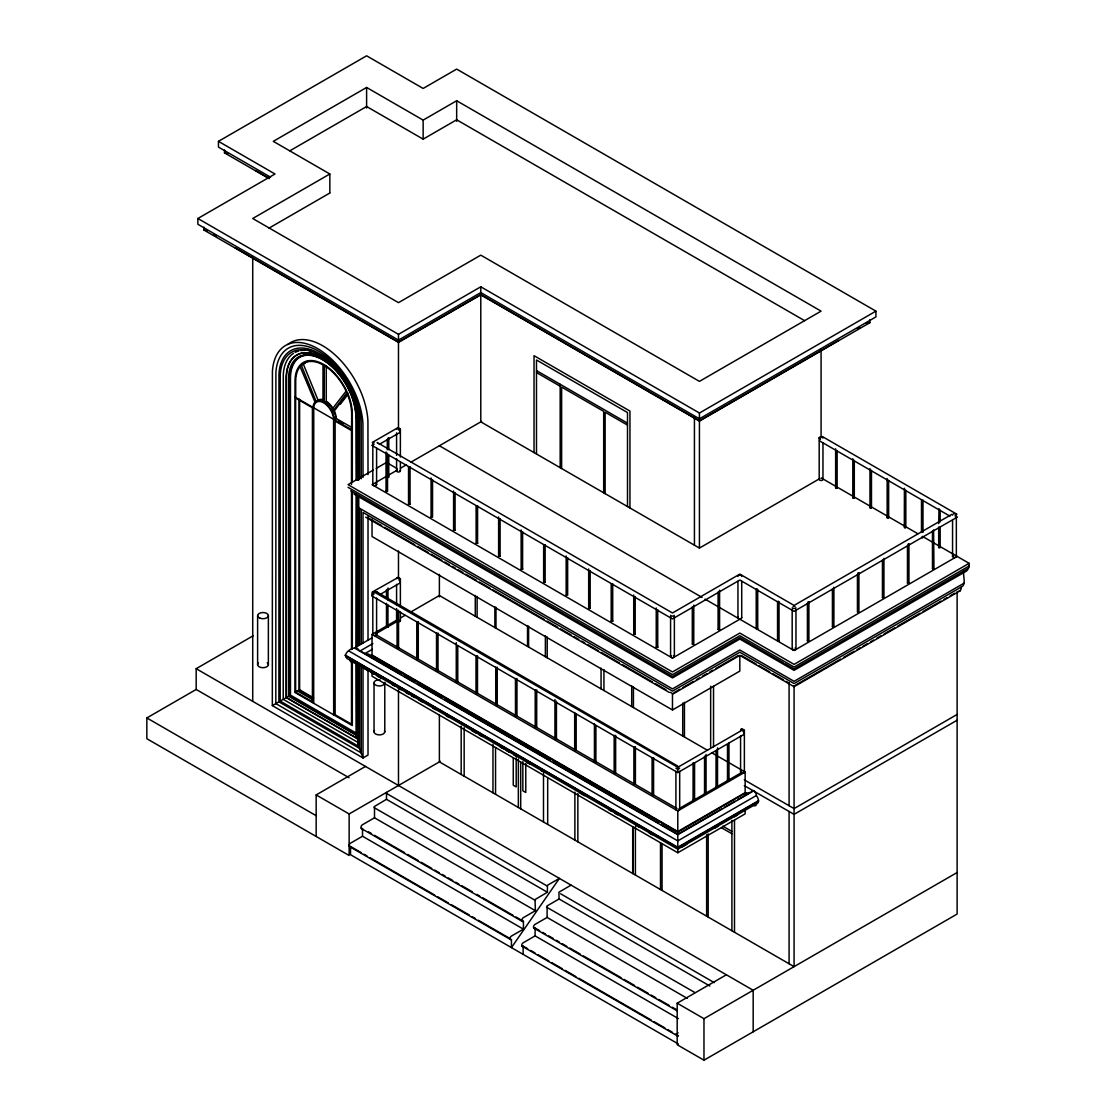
<?xml version="1.0" encoding="UTF-8"?>
<svg xmlns="http://www.w3.org/2000/svg" width="1116" height="1116" viewBox="0 0 1116 1116"><rect width="100%" height="100%" fill="white"/><g stroke="black" fill="none" stroke-linecap="round" stroke-linejoin="round"><path stroke-width="1.5" d="M396.975 428.656C398.049 426.424 401.397 430.888 399.974 432.408L379.189 444.419M751.347 791.844A4.073 2.358 60 0 1 753.816 790.798A4.004 2.302 60 0 1 756.369 795.527A6.25 3.613 60 0 1 758.517 801.176L677.789 847.783L345.053 655.162L677.789 847.267L758.517 800.674A6.25 3.613 60 0 1 756.369 803.841L677.789 849.22L349.322 659.57C337.855 655.859 355.92 641.951 359.575 651.256L372.884 643.569M922.416 536.364L969.12 563.315L969.12 565.993A5.719 3.306 60 0 1 969.134 567.249L966.721 570.932L794.076 670.353L739.824 639.036L672.474 677.928L354.009 494.067M359.575 664.955L359.561 748.794L363.021 757.959L368.015 755.072L368.015 671.455M963.931 571.211C962.341 575.228 966.986 584.923 961.155 587.086L794.076 683.55L739.824 652.232L672.474 691.125L363.969 513.011M388.773 454.896L388.773 477.034L388.019 477.467L387.308 477.146L387.28 453.194M387.531 453.668L387.531 491.124L386.778 491.556L386.024 491.124L386.024 451.966M408.54 504.125L410.046 504.125L408.54 504.125L408.54 466.669M386.499 627.276L387.963 627.164L386.499 627.276L386.471 603.337M387.936 627.276L387.963 605.039M397.073 647.838L398.551 647.726L397.073 647.838L397.045 610.271M432.562 479.671L432.534 517.238L431.278 516.82M418.277 621.64L418.277 659.096L416.882 658.886M453.584 530.128L455.077 530.128L453.584 530.128L453.584 490.97M436.523 670.465L438.016 670.465L436.523 670.465L436.523 633.009M476.127 543.241L477.592 543.129L476.127 543.241L476.1 505.674M477.564 543.241L477.592 505.674M457.755 646.08L457.755 681.834L457.002 682.267L456.263 681.834L456.263 642.677M498.615 556.117L500.108 556.117L498.615 556.117L498.615 516.959M477.495 655.748L477.495 693.203L476.741 693.636L476.002 693.203L476.002 655.748M521.158 569.23L522.623 569.118L521.158 569.23L521.13 529.961M522.595 569.23L522.623 531.662M495.755 704.684L497.234 704.573L495.755 704.684L495.741 667.117M545.138 544.664L545.138 582.12L544.399 582.552L543.645 582.12L543.645 544.664M515.494 716.053L516.973 715.942L515.494 716.053L515.466 678.486M516.945 716.053L516.973 678.486M535.206 727.311L536.698 727.311L535.206 727.311L535.206 689.855M567.653 557.665L567.639 595.233L566.384 594.814M554.945 738.68L556.438 738.68L554.945 738.68L554.945 699.523M590.183 570.667L590.183 608.122L589.429 608.555L588.676 608.122L588.676 568.965M576.177 714.296L576.177 750.05L575.438 750.482L574.684 750.05L574.684 712.594M611.191 621.124L612.698 621.124L611.191 621.124L611.191 583.668M594.451 761.53L595.916 761.419L594.451 761.53L594.423 723.963M595.888 761.53L595.916 725.665M633.735 634.237L635.213 634.125L633.735 634.237L633.721 594.967M635.185 634.237L635.213 596.669M615.655 735.332L615.627 772.9L614.372 772.481M656.236 647.127L657.729 647.127L656.236 647.127L656.236 607.969M633.888 784.157L635.395 784.157L633.888 784.157L633.888 746.702M653.585 757.722L653.585 795.178L652.832 795.61L652.093 795.178L652.093 757.722M693.789 605.137L693.775 644.406L692.52 643.988M719.583 590.252L719.583 629.41L718.843 629.842L718.09 629.41L718.09 591.954M694.57 762.8L694.57 800.256L693.831 800.688L693.078 800.256L693.078 762.8M704.545 793.629L706.051 793.629L704.545 793.629L704.545 756.188M757.708 589.429L757.708 628.587L756.969 629.019L756.216 628.587L756.216 589.429L757.15 589.011M717.518 747.86L717.518 787.017L716.765 787.45L716.026 787.017L716.026 751.277M756.216 628.587L757.708 628.587M728.985 742.949L728.985 780.405L728.246 780.837L727.493 780.405L727.493 744.651M779.038 601.663L779.038 640.821L778.284 641.254L777.545 640.821L777.545 601.663L778.48 601.245M777.545 640.821L779.038 640.821M837.126 450.529L837.126 487.985L836.372 488.417L835.633 487.985L835.633 448.827M808.905 601.733L808.905 640.891L808.151 641.323L807.398 640.891L807.398 603.435M854.298 460.434L854.298 497.889L853.545 498.322L852.805 497.889L852.805 458.732M832.438 626.564L833.917 626.453L832.438 626.564L832.41 588.997M833.889 626.564L833.917 587.295M871.47 470.352L871.47 507.808L870.717 508.24L869.978 507.808L869.978 468.65M858.929 572.857L858.902 612.112L857.646 611.707M887.15 517.726L888.643 517.726L887.15 517.726L887.15 478.569M905.815 490.189L905.815 527.645L905.062 528.077L904.323 527.645L904.42 488.264M882.449 597.562L883.942 597.562L882.449 597.562L882.449 560.106M907.461 583.124L908.954 583.124L907.461 583.124L907.461 545.668M921.593 537.34L922.611 537.926L922.43 537.131M933.59 529.905L933.966 568.686L933.213 569.118L932.474 568.686L932.474 531.23M938.695 547.579L940.16 547.468L938.695 547.579L938.668 527.045M860.213 327.755L857.451 328.899M388.675 438.086L387.838 438.295M386.052 491.012L387.531 491.124M456.291 681.723L457.755 681.834M543.673 582.008L545.138 582.12M476.016 693.092L477.495 693.203M588.704 608.011L590.183 608.122M574.712 749.938L576.177 750.05M718.118 629.298L719.583 629.41M835.647 487.873L837.126 487.985M852.819 497.778L854.298 497.889M869.992 507.696L871.47 507.808M693.106 800.144L694.57 800.256M807.426 640.779L808.905 640.891M716.053 786.906L717.518 787.017M727.52 780.293L728.985 780.405M908.926 544.078L907.838 544.343M932.502 568.574L933.966 568.686M325.426 366.229L324.254 365.504L324.254 402.485A15.094 8.705 60 0 1 330.964 409.586L331.285 410.256L346.127 391.102L345.276 389.372A39.562 22.836 60 0 0 325.44 366.327M347.815 393.139L334.312 410.939A15.094 8.719 60 0 1 336.321 418.556L334.326 419.728A15.094 8.705 60 0 0 332.289 412.083L346.867 392.93L347.271 393.864A39.562 22.836 60 0 1 351.652 413.701L351.624 429.716M340.394 404.159L347.718 394.687M323.012 399.723A15.094 8.719 60 0 0 318.353 399.988L316.065 401.314L301.32 365.253L302.129 364.514A39.562 22.836 60 0 1 321.924 364.29L322.984 364.876L322.984 401.662A15.094 8.705 60 0 0 316.358 401.146M672.474 694.264L739.824 655.385L794.076 686.703L960.276 590.741L961.141 588.857A8.105 4.673 60 0 0 961.155 587.086M858.832 573.066L857.646 573.15M386.485 792.416L386.234 793.267L547.412 886.146L547.412 892.242L535.01 899.58L535.415 910.698L523.432 917.617A2.26 1.311 -60 0 0 521.828 920.379A2.26 1.311 -60 0 0 523.432 921.314L523.432 929.154L511.435 936.073A2.009 1.158 -60 0 0 510.012 938.542A2.009 1.158 -60 0 0 511.435 939.365L511.435 947.61L559.395 878.39L547.412 885.309L547.412 886.146M714.393 981.717L714.212 982.61L560.595 893.763M218.457 141.341L366.606 55.8L423.145 88.443L456.667 69.094L875.92 311.141L875.92 316.916L699.439 418.807L480.787 292.573L398.482 340.101L197.867 224.274L197.867 218.499L274.996 173.984L218.457 141.341L218.457 147.103L270.532 177.165M329.834 173.984L252.718 218.499L398.482 302.659L480.787 255.145L699.439 381.379L821.083 311.141L456.667 100.747L423.145 120.109L366.606 87.467L273.294 141.341L329.834 173.984L329.834 192.873M289.853 150.813L366.606 106.508L423.145 139.151L456.667 119.789L804.51 320.613M269.026 228.124L329.834 193.026M301.32 365.253L305.324 362.937M197.867 218.499L398.482 334.326L480.787 286.798L699.439 413.032L875.92 311.141M324.337 402.541L326.263 401.341L326.263 366.034M331.285 410.256L333.279 409.112L332.917 408.47M332.205 411.874L334.2 410.716M335.358 415.919A14.145 8.161 60 0 1 335.581 417.482L335.93 417.998M372.27 442.466L397.268 428.042M373.26 470.087L348.053 484.651L672.474 671.958L739.824 633.065L794.076 664.383L969.12 563.315M376.204 468.399L386.485 462.456M397.477 469.962L372.033 484.651L672.474 658.105L739.824 619.227M400.463 468.232L406.447 464.772M410.939 462.177L481.652 421.36M349.015 777.699L196.179 689.451L196.179 668.693L253.165 635.785M440.374 761.307L349.141 813.969L349.141 855.498L146.838 738.708L146.838 717.937L196.179 689.451M740.968 729.613A1.437 0.837 60 0 1 741.987 729.027L743.13 729.697A1.437 0.837 60 0 1 743.967 731.343L743.967 734.384L677.789 772.593L371.712 595.874L372.186 592.066L397.91 577.6L398.956 578.214A1.437 0.837 60 0 1 399.974 579.971L399.974 583.012L380.668 594.158M838.772 340.338L699.439 420.774L480.787 294.554L398.482 342.068L235.03 247.696M869.88 319.79L869.88 322.677L699.439 421.081L480.787 294.847L398.482 342.375L203.921 230.036L203.921 227.162M372.033 655.301L372.033 634.39L397.477 619.701M400.463 617.971L404.955 615.376M410.939 611.931L439.383 595.512L707.53 750.329M376.371 633.428L397.143 621.431M372.005 637.864L354.442 648.005L677.789 834.684L753.816 790.798M295.029 691.808L297.023 690.651L313.01 699.885M363.021 667.368L363.021 757.959L272.332 705.605L278.888 701.825L278.958 373.916A57.069 32.95 60 0 1 319.232 353.507A57.069 32.95 60 0 1 359.505 420.425L359.575 478.904M358.278 666.126L358.278 746.158L280.186 701.071L289.462 695.714L289.462 378.938A46.97 27.119 60 0 1 322.677 359.77A46.97 27.119 60 0 1 355.878 417.286L356.102 480.243M312.41 407.759L295.628 398.077L295.628 692.157L299.618 689.841L299.618 399.249M372.381 649.289L364.918 653.599L401.021 674.455M480.787 286.798L480.787 421.848L699.439 548.082L819.576 478.722M316.163 836.456L316.163 794.927L365.49 766.441M547.412 892.242L386.485 799.335L374.097 806.673L374.097 807.607L535.415 900.472M535.415 910.698L374.502 817.791L362.519 824.71A2.26 1.311 -60 0 0 360.928 827.235A2.26 1.311 -60 0 0 362.1 828.574M523.432 929.154L362.519 836.247L350.522 843.166A2.009 1.158 -60 0 0 349.099 845.635A2.009 1.158 -60 0 0 350.522 846.458L361.054 852.54M952.018 514.225L794.076 605.416L739.824 574.098L672.474 612.977L377.138 442.466L377.696 443.261M957.444 517.015L794.076 611.345L739.824 580.027L672.474 618.92L371.712 445.27M673.966 692.673L679.951 689.228M682.95 687.498L693.427 681.444M696.426 679.714L699.411 677.984M702.41 676.254L706.902 673.673M709.888 671.944L712.887 670.214M715.886 668.484L738.332 655.524M372.033 519.219L372.033 536.517L672.474 709.971L739.824 671.093L739.824 655.524M957.123 556.396L794.076 650.544L705.019 599.125M969.12 565.993L794.076 667.061L739.824 635.743L672.474 674.636L348.053 487.329M967.781 568.686L794.076 668.972L784.757 663.588M963.931 583.25L794.076 681.318L739.824 650L672.474 688.893L358.417 507.571M795.568 685.112L840.585 659.124M843.584 657.38L854.089 651.325M857.088 649.582L860.087 647.852M863.087 646.122L867.592 643.527M870.592 641.798L873.591 640.054M876.59 638.324L881.096 635.729M884.095 634L894.6 627.931M897.599 626.202L920.114 613.2M923.113 611.47L941.109 601.078M944.108 599.348L947.121 597.618M950.121 595.874L954.612 593.28M373.581 591.661L677.789 767.306L743.033 729.627M679.463 808.416L741.136 772.816M372.033 634.39L677.789 810.927L745.153 772.035L745.153 794.69M571.071 885.141L558.907 892.214L559.088 898.98L709.874 986.028M559.088 898.98L547.105 905.899L546.603 907.168L694.863 992.529M747.497 794.313L744.902 792.806L677.789 831.546L372.284 655.162L371.251 655.692M365.602 653.669A16.363 13.364 0 0 1 368.908 654.269L677.789 832.118L745.153 793.183A8.719 5.036 60 0 1 748.585 793.378A5.524 3.181 60 0 1 750.426 792.416M721.466 809.03L677.789 834.252L661.244 824.696M724.479 807.287L735.025 801.204M738.039 799.461L748.585 793.378M756.369 795.527L677.789 840.906L349.322 651.256M687.33 998.402L547.105 917.436L535.108 924.355A2.26 1.311 -60 0 0 533.504 927.131A2.26 1.311 -60 0 0 535.108 928.052L539.628 930.66M682.267 846.918L686.745 844.338M715.063 827.988L718.034 826.272M734.44 816.8L737.411 815.085M372.033 672.739L372.033 676.226L677.789 852.75L745.153 813.871L745.153 810.383M678.347 1018.601L535.108 935.892L523.125 942.825A2.009 1.158 -60 0 0 521.688 945.294A2.009 1.158 -60 0 0 523.125 946.103L527.645 948.726M957.123 714.449L794.076 808.598L744.26 779.847M957.123 720.225L794.076 814.359L744.26 785.608M957.123 591.592L957.123 914.046L703.973 1060.2L677.189 1044.729L677.189 1003.2L726.377 974.798M677.189 1003.2L703.973 1018.671L957.123 872.517M744.902 793.323L745.153 793.183A8.719 5.036 60 0 0 745.697 794.048M960.276 590.741L959.118 590.685M866.393 323.431L867.509 323.11M757.332 589.806L756.216 589.429M808.528 602.11L807.775 602.11M868.68 322.859L869.88 322.677M387.838 476.616L388.773 477.034M778.48 602.082L777.545 601.663M354.442 662.82L350.801 661.774L349.322 659.57M224.497 149.99L224.497 152.878L225.697 153.059M203.921 230.036L205.121 230.231M216.337 236.271L213.588 235.113M226.869 153.311L227.985 153.631M206.279 230.482L207.395 230.789M361.221 651.577L364.625 653.32M956.886 514.225L822.297 436.523L819.953 437.779L819.576 440.89L949.953 516.15M939.044 508.687L938.668 523.627M397.91 577.6L397.826 577.558A1.437 0.837 60 0 0 396.975 578.241M677.789 766.092L376.441 591.745A2.79 2.274 0 0 0 375.66 591.661M372.284 655.678L677.789 832.076M821.292 477.969L917.882 533.741M255.606 170.525L268.998 178.267M224.497 152.878L269.137 178.644M536.489 370.596L627.499 423.145M536.489 372.563L560.176 386.234M627.499 425.112L605.137 412.195L605.137 493.649M439.383 445.758L702.09 597.437M783.418 662.82L739.824 637.654L672.474 676.547L350.731 490.789M335.637 418.179L352.182 427.721M338.608 420.816L343.086 423.396M295.029 397.031L352.307 430.106M741.317 655.51L756.243 664.132M759.229 665.861L769.691 671.888M772.677 673.618L783.125 679.644M786.11 681.374L789.096 683.104M387.991 463.321L396.975 468.511M368.043 517.782L381.588 525.594M384.601 527.338L414.692 544.706M417.691 546.449L428.223 552.532M431.236 554.261L441.769 560.344M444.782 562.087L449.302 564.696M452.301 566.426L455.314 568.17M458.327 569.899L462.833 572.508M465.846 574.252L476.379 580.334M479.392 582.064L489.924 588.146M492.937 589.89L544.092 619.422M547.105 621.152L557.637 627.234M560.637 628.978L571.169 635.06M574.182 636.79L578.702 639.398M581.701 641.142L584.714 642.872M587.727 644.616L598.26 650.698M601.273 652.428L619.324 662.862M622.337 664.592L652.428 681.974M655.441 683.703L665.973 689.786M670.479 692.394L672.474 693.538M365.727 517.168L669.321 692.45M712.008 752.909L745.153 772.035M722.847 826.189L731.901 831.42M721.522 827.765L731.901 833.75M376.343 634.934L676.561 808.263M404.02 676.184L414.552 682.267M417.565 683.996L441.629 697.891M444.642 699.634L549.937 760.428M552.95 762.158L658.245 822.952M363.467 668.038L367.987 670.632M370.986 672.376L374 674.106M377.013 675.85L381.519 678.458M392.051 684.526L395.05 686.27M398.063 688L401.076 689.744M405.582 692.352L408.595 694.082M411.595 695.812L414.608 697.556M419.114 700.164L422.127 701.894M432.659 707.976L435.659 709.706M446.191 715.788L449.19 717.532M471.761 730.548L476.267 733.156M479.28 734.886L482.279 736.63M500.331 747.05L503.344 748.78M506.343 750.524L509.356 752.254M513.862 754.862L516.875 756.606M527.408 762.674L530.407 764.418M540.939 770.486L543.938 772.23M580.041 793.071L584.547 795.666M608.611 809.56L611.624 811.304M614.623 813.034L617.636 814.778M635.688 825.198L638.687 826.928M649.219 833.01L652.232 834.74M313.61 697.918L299.032 689.493L299.032 399.933M299.032 690.19L312.061 697.723M295.628 692.157L312.41 701.838M356.883 733.477L290.467 695.129L290.467 378.366A46.97 27.119 60 0 1 309.537 354.679M289.462 695.714L355.906 734.523A4.269 3.487 60 0 0 356.102 735.221L356.729 737.202A13.838 11.3 60 0 0 357.427 738.513C357.985 741.652 358.124 742.907 358.278 746.158M278.888 701.825L359.575 748.404M196.179 668.693L753.174 990.269L753.174 1031.798M316.163 794.927L349.141 813.969M368.531 831.88L371.53 833.61M374.544 835.354L404.62 852.722M407.633 854.451L418.151 860.534M421.164 862.263L431.697 868.346M434.696 870.075L439.216 872.684M442.215 874.428L445.228 876.158M448.227 877.901L452.747 880.496M455.746 882.24L458.76 883.97M461.773 885.713L472.291 891.782M476.811 894.39L479.81 896.134M482.823 897.864L512.9 915.232M515.913 916.961L523.432 921.314M542.641 932.404L545.668 934.148M548.681 935.892L553.201 938.5M556.214 940.244L559.228 941.988M562.255 943.717L566.775 946.34M569.788 948.07L580.348 954.166M583.361 955.91L621.054 977.672M624.067 979.416L634.627 985.512M637.641 987.255L648.201 993.338M651.214 995.081L655.734 997.69M658.747 999.434L669.307 1005.53M672.32 1007.274L676.84 1009.882M361.375 828.518L522.302 921.425M533.978 928.163L677.217 1010.859M146.838 717.937L316.163 815.698M364.053 854.27L367.066 856.014M370.08 857.744L434.738 895.088M437.751 896.818L448.269 902.9M451.283 904.63L469.334 915.05M472.333 916.794L475.346 918.524M478.345 920.268L509.928 938.5M530.658 950.455L535.178 953.078M538.191 954.822L548.751 960.904M551.764 962.648L562.325 968.744M565.338 970.488L575.898 976.584M578.911 978.313L651.284 1020.108M654.297 1021.851L664.857 1027.934M667.87 1029.677L672.39 1032.286M675.403 1034.03L678.43 1035.774M349.517 846.556L510.43 939.463M522.107 946.215L677.412 1035.871M678.43 1044.018L350.522 854.717L350.522 846.458M377.11 592.01L377.696 592.833M318.074 400.156L303.329 364.095L304.124 363.37A39.548 22.836 60 0 1 307.849 361.221M358.668 418.109L358.738 480.006M956.342 516.596L956.342 556.396M952.562 520.056L952.562 556.396M940.16 510.012L940.16 521.925M940.16 527.045L940.16 547.468M922.988 500.094L922.988 532.444M921.495 500.094L921.495 532.444M908.954 543.966L908.954 583.124M888.643 480.271L888.643 517.726M883.942 558.405L883.942 597.562M857.437 574.559L857.437 612M822.966 443.052L822.966 479.406M821.083 349.266L821.083 436.147M819.186 437.863L819.186 479.406M795.959 609.197L795.959 648.996M794.076 685.726L794.076 966.651L439.383 761.879L439.383 715.147M792.179 609.197L792.179 648.996M789.082 682.839L789.082 805.71M789.082 811.485L789.082 963.764M744.372 730.506L744.372 772.035M741.722 581.338L741.722 617.678M740.578 735.695L740.578 772.035M737.941 581.338L737.941 617.678M734.495 820.274L734.495 932.251M731.901 820.358L731.901 930.758M713.529 686.298L713.529 746.869M710.655 686.27L710.655 746.925M708.186 833.917L708.186 917.073M706.637 834.754L706.637 916.18M706.051 754.486L706.051 793.629M703.973 1018.671L703.973 1060.2M699.439 413.032L699.439 548.082M694.431 416.617L694.431 545.208M692.297 606.839L692.297 644.295M684.443 702.327L684.443 736.992M682.727 703.08L682.727 736.002M679.686 771.309L679.686 809.379M677.789 767.306L677.789 772.593M677.789 810.927L677.789 852.75M675.905 771.309L675.905 809.379M674.371 616.757L674.371 656.571M672.474 694.417L672.474 709.971M670.577 616.757L670.577 656.571M662.053 843.654L662.053 890.428M660.505 842.775L660.505 889.536M657.729 609.671L657.729 647.127M635.395 746.702L635.395 784.157M635.395 826.803L635.395 875.042M633.428 686.745L633.428 707.53M632.786 827.026L632.786 873.535M632.702 826.97L632.702 873.479M631.712 685.754L631.712 706.554M629.954 507.975L629.954 411.065L534.034 355.683L534.034 452.594M627.499 506.552L627.499 412.543L536.489 359.994L536.489 454.017M614.163 735.332L614.163 772.788M612.698 583.668L612.698 621.124M603.937 669.614L603.937 690.511M603.686 492.812L603.686 411.358L561.627 387.085L561.627 468.525M601.064 668.093L601.064 688.851M577.865 793.588L577.865 841.827M574.88 792.067L574.88 840.111M566.161 555.963L566.161 595.121M560.176 384.281L560.176 467.688M556.438 701.225L556.438 738.68M547.677 778.075L547.677 824.403M547.217 636.999L547.217 657.756M547.105 907.21L547.105 917.436M545.375 635.813L545.375 656.696M543.492 773.528L543.492 821.99M536.698 689.855L536.698 727.311M535.108 928.052L535.108 935.892M528.607 626.229L528.607 647.015M527.519 625.588L527.519 646.387M525.775 763.4L525.775 792.486L522.846 790.784L522.846 761.698M523.125 946.103L523.125 954.361M520.698 762.102L520.698 808.821M518.34 759.006L518.34 807.468M516.192 757.862L516.192 786.947L513.262 785.245L513.262 757.876M500.108 518.675L500.108 556.117M497.234 667.117L497.234 704.573M495.978 607.383L495.978 628.182M495.546 747.567L495.546 794.299M494.876 606.755L494.876 627.555M492.965 744.316L492.965 792.82M477.118 596.404L477.118 617.288M475.276 595.47L475.276 616.227M464.158 727.674L464.158 776.178M461.173 726.223L461.173 774.462M456.667 100.747L456.667 121.351M455.077 492.672L455.077 530.128M439.383 574.405L439.383 596.893M438.016 633.009L438.016 670.465M431.069 477.969L431.069 517.126M423.145 120.109L423.145 138.998M416.784 621.64L416.784 659.096M410.046 466.669L410.046 504.125M400.379 429.395L400.379 457.072M400.379 462.275L400.379 470.924M400.379 579.134L400.379 606.825M400.379 612.014L400.379 620.663M398.482 334.326L398.482 429.381M398.482 550.983L398.482 578.772M398.551 610.271L398.551 647.726M398.482 689.953L398.482 785.483M396.585 432.855L396.585 455.342M396.585 458.802L396.585 470.924M396.585 584.324L396.585 605.095M396.585 608.555L396.585 620.663M388.773 437.877L388.773 449.79M387.963 588.006L387.963 599.934M387.28 439.578L387.28 449.79M386.471 589.708L386.471 598.232M386.485 793.239L386.485 799.335M384.783 682.741L384.783 731.901M376.594 448.311L376.594 484.651M376.594 598.05L376.594 634.39M374.502 807.565L374.502 817.791M374.027 682.741L374.027 731.901M372.814 444.852L372.814 484.651M372.814 594.591L372.814 634.39M368.015 474.593L367.931 420.955A64.142 37.023 60 0 0 336.683 356.395A64.142 37.023 60 0 0 287.733 344.565M368.015 516.401L368.015 640.096M366.606 87.467L366.606 108.071M363.021 477.481L362.937 423.843A64.142 37.023 60 0 0 317.669 348.624A64.142 37.023 60 0 0 272.416 371.572L272.332 705.605M363.021 512.328L363.021 642.983M362.519 828.407L362.519 836.247M361.249 478.778L361.179 422.015A60.417 34.889 60 0 0 318.534 351.163A60.417 34.889 60 0 0 275.889 372.786L275.819 703.596L361.249 752.923L361.249 666.168M361.249 510.012L361.249 643.611M359.575 508.464L359.575 644.085M358.738 495.671L358.738 645.397M358.738 666.294L358.738 742.907L283.227 699.313L283.297 374.599A53.401 30.83 60 0 1 293.466 353.353M358.278 479.95L358.208 419.769A55.228 31.89 60 0 0 319.232 355A55.228 31.89 60 0 0 280.255 374.767L280.186 701.071M358.278 495.616L358.278 645.243M357.427 479.796L357.427 419.03A50.234 29.002 60 0 0 356.785 411.009M357.427 495.42L357.427 646.485M357.427 663.853L357.427 738.513L286.38 697.5L286.38 378.003A50.234 29.002 60 0 1 334.981 367.973M357.26 479.894L357.26 419.114A50.234 29.002 60 0 0 321.743 357.636A50.234 29.002 60 0 0 286.226 378.101L286.212 697.584L357.26 738.611L357.26 663.95M357.26 495.518L357.26 646.582M356.102 494.123L355.878 647.029M355.878 662.695L356.102 735.221L288.57 696.231L288.57 378.798A47.751 27.565 60 0 1 322.329 359.324A47.751 27.565 60 0 1 356.102 417.789M352.307 482.251L352.307 414.078A40.511 23.38 60 0 0 323.668 364.458A40.511 23.38 60 0 0 295.029 381.002L295.029 692.492L352.307 725.567L352.307 663.002M352.307 492.672L352.307 649.094M351.512 484.428L351.512 430.567L335.121 421.109L335.121 714.728L351.512 724.186L351.512 661.635M351.512 491.375L351.512 649.47M333.67 714.798L333.586 418.64A14.145 8.161 60 0 0 323.668 402.806A14.145 8.161 60 0 0 313.749 407.187L313.694 703.275M312.41 407.075L312.41 702.536M295.712 397.422L295.712 381.407A39.562 22.836 60 0 1 300.065 366.606L315.033 402.123A15.094 8.705 60 0 0 313.01 407.424M268.37 615.53L268.37 664.69M257.615 615.53L257.615 664.69M252.718 256.624L252.718 701.336M400.114 620.119A1.897 1.088 0 0 1 398.733 621.751A1.897 1.088 0 0 1 396.654 620.384M375.646 633.442A1.897 1.088 0 0 1 376.259 635.018A1.897 1.088 0 0 1 373.483 635.227A1.897 1.088 0 0 1 373.372 633.623M743.814 771.268A1.897 1.088 0 0 1 743.688 772.872A1.897 1.088 0 0 1 740.926 772.663A1.897 1.088 0 0 1 741.526 771.086M267.24 662.681A5.385 3.111 0 0 1 266.794 666.782A5.385 3.111 0 0 1 259.693 667.047A5.385 3.111 0 0 1 258.368 663.002M384.713 682.35A5.385 3.111 0 0 1 379.803 685.935A5.385 3.111 0 0 1 374.027 682.811A5.385 3.111 0 0 1 379.914 679.756M384.462 730.743A5.385 3.111 0 0 1 379.231 734.9A5.385 3.111 0 0 1 374.474 730.562M822.032 478.457A1.897 1.088 0 0 1 822.632 480.02A1.897 1.088 0 0 1 819.869 480.243A1.897 1.088 0 0 1 819.744 478.625M820.595 438.923A1.897 1.088 0 0 1 819.256 437.584A1.897 1.088 0 0 1 821.571 436.816A1.897 1.088 0 0 1 822.91 438.156M955.784 555.629A1.897 1.088 0 0 1 955.673 557.233A1.897 1.088 0 0 1 952.897 557.024A1.897 1.088 0 0 1 953.51 555.447M955.784 514.099A1.897 1.088 0 0 1 954.947 515.927M952.618 515.146A1.897 1.088 0 0 1 952.562 514.867M953.51 513.918A1.897 1.088 0 0 1 955.394 513.918M795.01 648.047A1.897 1.088 0 0 1 795.624 649.624A1.897 1.088 0 0 1 792.848 649.833A1.897 1.088 0 0 1 792.737 648.215M795.903 607.746A1.897 1.088 0 0 1 794.564 608.513M793.574 608.513A1.897 1.088 0 0 1 792.248 607.746M793.127 606.518A1.897 1.088 0 0 1 795.01 606.518M741.652 617.399A1.897 1.088 0 0 1 739.587 618.766A1.897 1.088 0 0 1 738.192 617.134M741.652 575.856A1.897 1.088 0 0 1 741.652 576.428M737.997 576.428A1.897 1.088 0 0 1 738.192 575.605M738.485 575.368A1.897 1.088 0 0 1 741.163 575.368M673.422 655.622A1.897 1.088 0 0 1 674.022 657.185A1.897 1.088 0 0 1 671.26 657.408A1.897 1.088 0 0 1 671.135 655.79M674.301 615.321A1.897 1.088 0 0 1 672.962 616.088M671.985 616.088A1.897 1.088 0 0 1 670.646 615.321M375.646 483.702A1.897 1.088 0 0 1 376.259 485.279A1.897 1.088 0 0 1 373.483 485.488A1.897 1.088 0 0 1 373.372 483.87M374.209 444.168A1.897 1.088 0 0 1 372.814 443.122A1.897 1.088 0 0 1 374.209 442.062M400.114 470.38A1.897 1.088 0 0 1 398.482 472.012A1.897 1.088 0 0 1 396.836 470.38M396.654 429.102A1.897 1.088 0 0 1 399.821 428.614A1.897 1.088 0 0 1 398.97 430.441M396.836 578.59A1.897 1.088 0 0 1 399.988 578.465A1.897 1.088 0 0 1 398.97 580.18M740.578 730.506A1.897 1.088 0 0 1 742.307 729.418A1.897 1.088 0 0 1 744.33 730.31A1.897 1.088 0 0 1 742.963 731.566M679.128 808.612A1.897 1.088 0 0 1 679.016 810.216A1.897 1.088 0 0 1 676.24 810.007A1.897 1.088 0 0 1 676.854 808.43M679.63 768.129A1.897 1.088 0 0 1 678.291 768.91M677.3 768.91A1.897 1.088 0 0 1 675.961 768.129M374.209 593.921A1.897 1.088 0 0 1 372.814 592.861A1.897 1.088 0 0 1 374.209 591.801M756.369 803.841A4.004 2.302 60 0 1 753.816 805.612M678.054 1035.927A2.009 1.158 -60 0 1 676.994 1034.95A2.009 1.158 -60 0 1 678.054 1032.76M337.018 370.177A50.234 29.002 60 0 1 347.787 385.439M349.266 388.215A50.234 29.002 60 0 1 353.019 396.766M354.037 399.654A50.234 29.002 60 0 1 356.297 408.219M295.14 352.377A53.401 30.83 60 0 1 298.795 350.996M300.748 350.591A53.401 30.83 60 0 1 304.905 350.354M309.313 350.884A53.401 30.83 60 0 1 311.587 351.442M320.99 355.488A53.401 30.83 60 0 1 323.361 356.939M326.332 401.286A15.094 8.719 60 0 1 332.973 408.428M318.381 401.09A14.145 8.161 60 0 1 318.827 400.839M326.291 402.039A14.145 8.161 60 0 1 326.918 402.471M327.546 402.946A14.145 8.161 60 0 1 328.16 403.462M328.76 404.006A14.145 8.161 60 0 1 329.346 404.592M329.931 405.22A14.145 8.161 60 0 1 330.489 405.861M331.02 406.545A14.145 8.161 60 0 1 332.038 407.982M333.754 411.093A14.145 8.161 60 0 1 334.967 414.315M334.047 410.911A14.145 8.161 60 0 1 334.409 411.72M260.154 618.264A5.385 3.111 0 0 0 268.37 615.725A5.385 3.111 0 0 0 260.447 612.893A5.385 3.111 0 0 0 260.154 618.264"/></g></svg>
